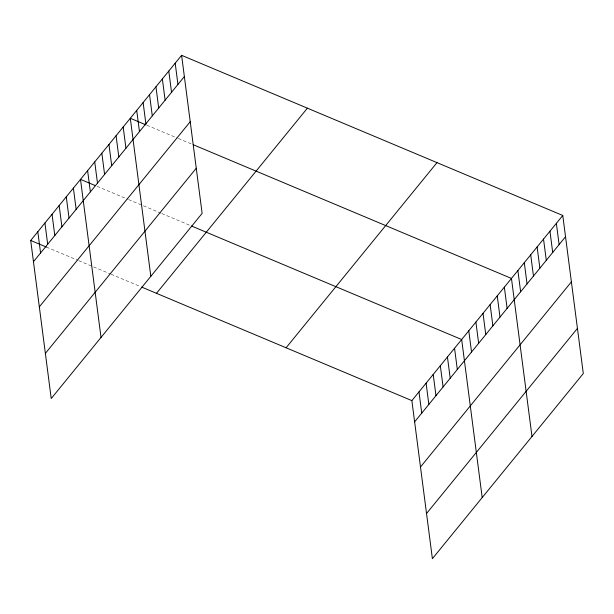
<?xml version="1.0" encoding="UTF-8"?>
<svg xmlns="http://www.w3.org/2000/svg" width="614" height="614" viewBox="0 0 614 614"><rect width="100%" height="100%" fill="white"/><g stroke="black" fill="none" stroke-linecap="round" stroke-linejoin="round"><path stroke-width="0.46" stroke-dasharray="3.07 2.3" d="M146.892 125.241L177.469 138.089M178.336 138.457L191.445 143.96M97.096 186.341L127.666 199.189M128.541 199.558L160.86 213.135M161.735 213.503L190.563 225.614M46.426 247.074L77.871 260.29M78.745 260.658L110.19 273.867M111.065 274.235L140.76 286.715"/><path stroke-width="0.92" d="M181.606 55.321L202.129 213.38L51.231 398.524L30.7 240.473L181.606 55.321L562.769 215.476L583.3 373.527L432.394 558.679L411.871 400.62L562.769 215.476M33.455 261.71L184.361 76.558M39.319 306.862L190.225 121.71M45.367 353.38L196.265 168.228M156.486 293.323L307.391 108.171M286.086 347.77L436.984 162.626M414.627 421.856L565.532 236.712M420.49 467.008L571.396 281.864M426.53 513.527L577.436 328.383M146.017 124.88L130.298 118.272L150.821 276.331M193.187 144.697L511.462 278.426L531.993 436.485M95.347 185.612L80.495 179.372L101.026 337.431M191.438 225.983L461.667 339.519L482.197 497.578M30.7 240.473L46.426 247.074M141.634 287.083L411.871 400.62M556.361 223.343L559.116 244.579M549.944 231.209L552.7 252.446M543.528 239.076L546.291 260.313M537.12 246.951L539.875 268.188M530.703 254.818L533.466 276.054M524.295 262.685L527.05 283.921M517.878 270.551L520.634 291.796M504.347 287.152L507.11 308.389M497.24 295.879L499.996 317.116M490.125 304.605L492.881 325.85M483.011 313.34L485.766 334.576M475.896 322.066L478.651 343.303M468.781 330.792L471.537 352.029M454.552 348.253L457.315 369.49M447.437 356.98L450.2 378.216M440.322 365.706L443.085 386.943M433.208 374.433L435.971 395.677M426.101 383.167L428.856 404.403M418.986 391.893L421.741 413.13M175.19 63.188L177.945 84.425M168.773 71.055L171.536 92.3M162.365 78.93L165.12 100.166M155.948 86.797L158.704 108.033M149.532 94.663L152.295 115.9M143.123 102.53L145.879 123.775M136.707 110.405L139.47 131.642M123.184 126.998L125.939 148.235M116.069 135.725L118.824 156.969M108.954 144.459L111.71 165.696M101.84 153.185L104.595 174.422M94.725 161.912L97.488 183.149M87.61 170.638L90.373 191.883M73.381 188.099L76.144 209.336M66.274 196.825L69.029 218.062M59.159 205.56L61.914 226.796M52.044 214.286L54.8 235.523M44.929 223.012L47.685 244.249M37.815 231.739L40.57 252.976"/></g></svg>
